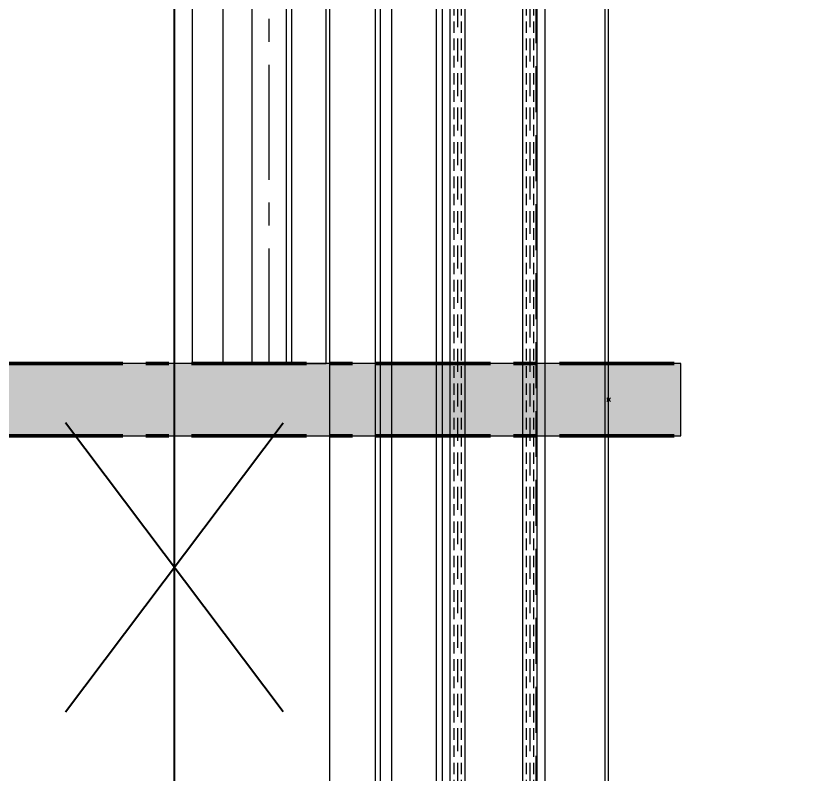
# Model space of a CAD drawing. Header units: millimetres. Extents: x -20000 to 230000, y -17405 to 24510.
# Drawn here: x 74956.3 to 75178.1, y -4327.1 to -4117.7 of the extents above; entities that cross this region are included whole.
import ezdxf
from ezdxf.enums import TextEntityAlignment as Align

# ---------------------------------------------------------------- set-up
doc = ezdxf.new("R2010")
doc.units = ezdxf.units.MM
doc.header["$PDMODE"] = 35
doc.header["$PDSIZE"] = 0.5
doc.linetypes.add('AXES', pattern=[50.8, 31.75, -6.35, 6.35, -6.35])
doc.linetypes.add('CACHE', pattern=[9.525, 6.35, -3.175])
doc.layers.get('0').update_dxf_attribs({"lineweight": 13})
doc.layers.get('Defpoints').update_dxf_attribs({"true_color": 0xc2a584})
for name, color, linetype, lineweight in [('0 - 1 (validé)', 3, 'Continuous', 13), ('1 - Axe', 1, 'AXES', 0), ('1 - BETON', 251, 'Continuous', 25), ('1 - Cotation', 32, 'Continuous', 13), ('1 - INTERROMPU', 253, 'CACHE', 13), ('1 - Joint', 7, 'Continuous', 13), ('1 - PVC', 7, 'Continuous', 13), ('1 - Texte', 7, 'Continuous', 13), ('1 - Vitrage', 252, 'Continuous', 13)]:
    doc.layers.add(name, color=color, linetype=linetype, lineweight=lineweight)
for name, color, linetype, lineweight, plot in [('0 - Invisible', 43, 'Continuous', 0, False), ('Intouchable', 252, 'Continuous', 13, False), ('Non visible', 163, 'Continuous', 25, False)]:
    doc.layers.add(name, color=color, linetype=linetype, lineweight=lineweight, plot=plot)
doc.layers.add('1 - Cache', color=7, linetype='Continuous', lineweight=0, true_color=0xffffff)
doc.styles.get("Standard").update_dxf_attribs({"font": 'ARIALUNI.TTF'})
doc.styles.add('Texte Poralu', font='tahomabd.ttf')
doc.dimstyles.new('100 - 1000', dxfattribs={"dimtxt": 15, "dimasz": 15, "dimexe": 5, "dimexo": 2.5, "dimgap": 8, "dimtad": 1, "dimdec": 1, "dimtxsty": 'Texte Poralu', "dimcen": 10, "dimazin": 0, "dimtfac": 1, "dimtdec": 1, "dimtmove": 0, "dimatfit": 3, "dimfxl": 1, "dimarcsym": 0})

# ---------------------------------------------------------------- blocks, each defined once
blk = doc.blocks.new('Cadre Coupe_Elev')
at = {"layer": 'Defpoints'}
blk.add_point((5000, 5730), dxfattribs=at)
at = {"color": 7}
blk.add_attdef('REPERE_1', text='', height=300, dxfattribs=at).set_placement((1000, 9000), align=Align.MIDDLE_CENTER)
at = {"layer": '1 - Texte', "color": 7}
for tag, p in [('DEFINITION1', (5000, 1200)), ('DEFINITION2', (5000, 800))]:
    blk.add_attdef(tag, text='', height=250, dxfattribs=at).set_placement(p, align=Align.MIDDLE_CENTER)
at = {"layer": 'Non visible', "style": 'Texte Poralu'}
for p in [(5447.12, 4905.8), (5447.12, 4605.8)]:
    blk.add_attdef('REPERE_2', text='', height=35, dxfattribs=at).set_placement(p, align=Align.MIDDLE_LEFT)
blk = doc.blocks.new('Cadre centrage dessin')
at = {"layer": 'Defpoints'}
for p, q in [((-30.07, -39.94), (30.07, 39.94)), ((30.07, -39.94), (-30.07, 39.94))]:
    blk.add_line(p, q, dxfattribs=at)
blk = doc.blocks.new('*D2044')
at = {"layer": '1 - Cotation', "color": 0, "lineweight": -2, "transparency": 16777216}
for p, q in [((75002.5, -3855.67), (75350, -3855.67)), ((75345, -3870.67), (75345, -4891.27)), ((75397.5, -4906.27), (75340, -4906.27))]:
    blk.add_line(p, q, dxfattribs=at)
at = {"layer": '1 - Cotation', "color": 0, "transparency": 16777216}
for points in [[(75342.5, -3870.67), (75347.5, -3870.67), (75345, -3855.67)], [(75342.5, -4891.27), (75347.5, -4891.27), (75345, -4906.27)]]:
    blk.add_solid(points, dxfattribs=at)
at = {"layer": 'Defpoints', "color": 0, "transparency": 16777216}
for p in [(75000, -3855.67), (75345, -4906.27), (75400, -4906.27)]:
    blk.add_point(p, dxfattribs=at)
at = {"layer": '1 - Cotation', "color": 0, "transparency": 16777216, "insert": (75329.5, -4380.97), "char_height": 15, "attachment_point": 5, "rotation": 90, "style": 'Texte Poralu'}
blk.add_mtext('H', dxfattribs=at)
blk = doc.blocks.new('*U2092')
at = {"layer": '1 - PVC'}
for p, q in [((9, -1), (9, 697.62)), ((8, 691.62), (8, 5)), ((-51, 681.5), (-51, 15.12)), ((-8.5, 18), (-8.5, 678.62)), ((-38.5, 20), (-38.5, 676.62)), ((-37, 676.62), (-37, 20))]:
    blk.add_line(p, q, dxfattribs=at)
at = {"layer": '1 - Vitrage', "linetype": 'CACHE', "ltscale": 0.5}
for p, q in [((-33.75, 691.68), (-33.75, 4.94)), ((-31.75, 691.68), (-31.75, 4.94)), ((-13.75, 691.68), (-13.75, 4.94)), ((-11.75, 691.68), (-11.75, 4.94))]:
    blk.add_line(p, q, dxfattribs=at)
at = {"layer": '1 - Vitrage', "linetype": 'CACHE'}
for p, q in [((-32.75, 691.68), (-32.75, 4.94)), ((-12.75, 691.68), (-12.75, 4.94))]:
    blk.add_line(p, q, dxfattribs=at)
at = {"layer": '1 - Vitrage'}
for points in [[(-34.75, 691.68), (-30.75, 691.68), (-30.75, 4.94), (-34.75, 4.94)], [(-10.75, 691.68), (-14.75, 691.68), (-14.75, 4.94), (-10.75, 4.94)]]:
    blk.add_lwpolyline(points, close=True, dxfattribs=at)
blk = doc.blocks.new('*U2091')
at = {"layer": '1 - PVC'}
for p, q in [((-60, 15.12), (-60, 815.48)), ((-47.5, 810.6), (-47.5, 20)), ((-46, 20), (-46, 810.6))]:
    blk.add_line(p, q, dxfattribs=at)
blk = doc.blocks.new('*U904')
at = {"layer": '1 - Axe'}
blk.add_line((26.25, -368.05), (26.25, -20), dxfattribs=at)
at = {"layer": '1 - Joint'}
for p, q in [((21.5, -368.05), (21.5, -20)), ((31, -368.05), (31, -20))]:
    blk.add_line(p, q, dxfattribs=at)
at = {"layer": '1 - PVC'}
for p, q in [((5, -368.05), (5, -20)), ((13.5, -368.05), (13.5, -20)), ((32.5, -368.05), (32.5, -20)), ((42, -368.05), (42, -20)), ((5, -368.05), (42, -368.05))]:
    blk.add_line(p, q, dxfattribs=at)
blk = doc.blocks.new('*U839')
at = {"layer": '1 - Cache'}
blk.add_hatch(color=256, dxfattribs=at).paths.add_polyline_path([(-20, -10), (420, -10), (420, 10), (-20, 10)])
at = {"layer": '0 - Invisible'}
blk.add_lwpolyline([(-20, -10), (420, -10), (420, 10), (-20, 10)], close=True, dxfattribs=at)
blk.add_point((400, 0), dxfattribs=at)
at = {"layer": '1 - Axe', "lineweight": 50}
for p, q in [((-20, 10), (420, 10)), ((-20, -10), (420, -10))]:
    blk.add_line(p, q, dxfattribs=at)

msp = doc.modelspace()

# ---------------------------------------------------------------- linework, layer by layer
at = {"layer": '1 - BETON', "ltscale": 2}
msp.add_lwpolyline([(75000, -3845.67), (75000, -4806.27), (75000, -4806.27)], dxfattribs=at)
at = {"layer": '1 - INTERROMPU', "ltscale": 2}
msp.add_line((75100, -4906.27), (75100, -3665.67), dxfattribs=at)

# ---------------------------------------------------------------- block references
for name, p in [('*U904', (75000, -3845.67)), ('*U2091', (75103, -4749.27)), ('*U2092', (75111, -4682.28)), ('*U839', (74720, -4223.72))]:
    msp.add_blockref(name, p)
at = {"layer": '0 - 1 (validé)'}
msp.add_blockref('Cadre Coupe_Elev', (70000, -10000), dxfattribs=at)
at = {"layer": 'Intouchable'}
msp.add_blockref('Cadre centrage dessin', (75000, -4270), dxfattribs=at)

# ---------------------------------------------------------------- dimensions: what is measured, and where the dimension line sits
at = {"layer": '1 - Cotation'}
dim = msp.add_linear_dim(base=(75345, -4906.27), p1=(75000, -3855.67), p2=(75400, -4906.27), angle=90, text='H', dimstyle='100 - 1000', dxfattribs=at)
dim.commit()
dim.dimension.update_dxf_attribs({"geometry": '*D2044', "text_midpoint": (75329.5, -4380.97)})

doc.saveas('drawing.dxf')
